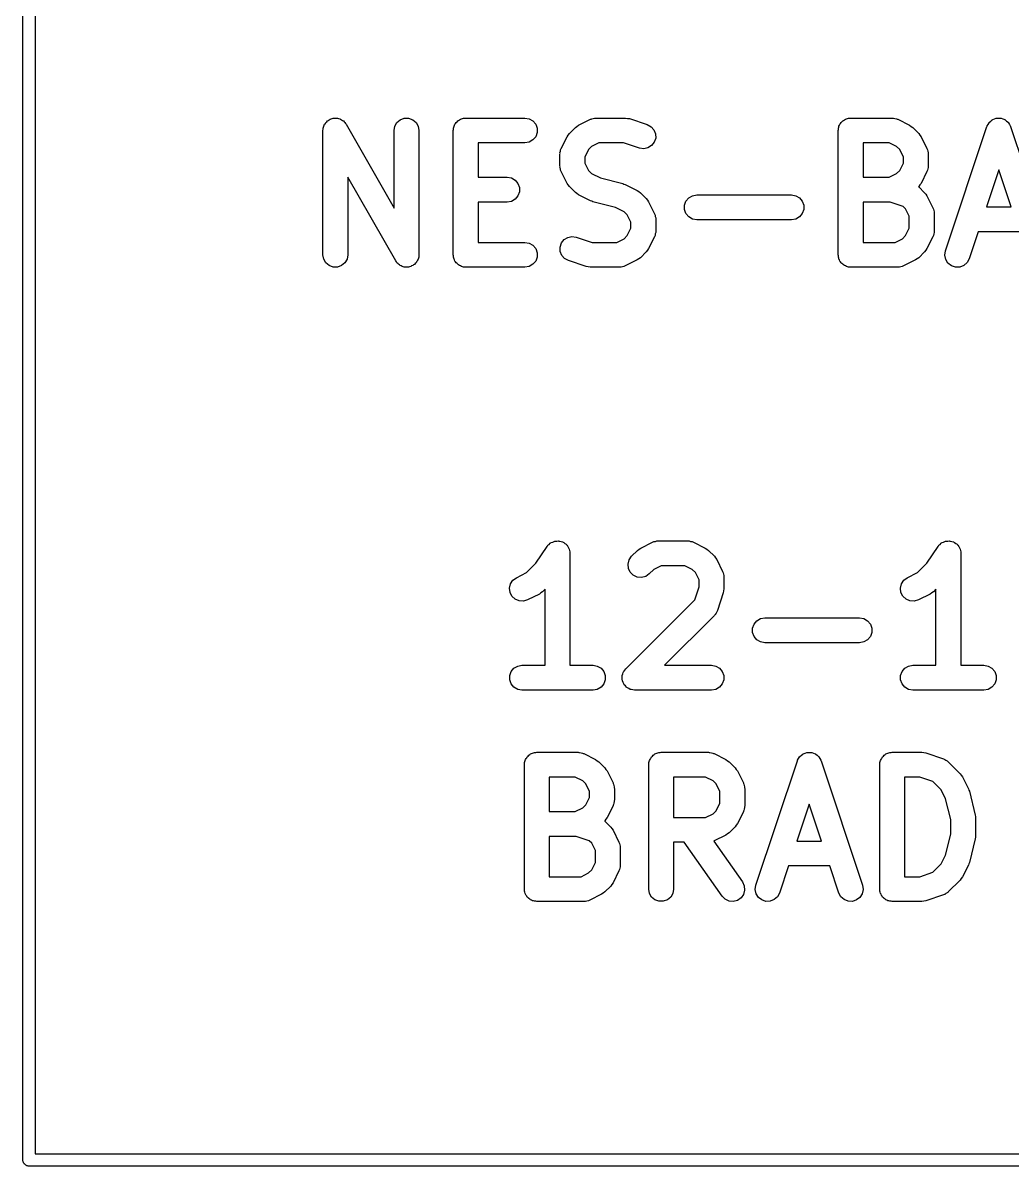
# Model space of a CAD drawing. Extents: x 70 to 225, y -126 to -70.
# Drawn here: x 70.12 to 82.06, y -126.47 to -112.69 of the extents above; entities that cross this region are included whole.
import ezdxf

# ---------------------------------------------------------------- set-up
doc = ezdxf.new("R2010")
doc.units = 0
doc.header["$MEASUREMENT"] = 0
doc.layers.add('BLACK', color=7, linetype='CONTINUOUS')

msp = doc.modelspace()

# ---------------------------------------------------------------- linework, layer by layer
at = {"layer": 'Black'}
for p, q in [((70.125, -126.4), (70.125, -69.8)), ((70.275, -69.875), (70.275, -126.325)), ((73.773, -113.898), (73.7794, -113.887)), ((73.7794, -113.887), (73.7897, -113.879)), ((73.7897, -113.879), (73.7984, -113.868)), ((73.7984, -113.868), (73.8095, -113.862)), ((73.8095, -113.862), (73.8193, -113.854)), ((73.8193, -113.854), (73.8319, -113.849)), ((73.8319, -113.849), (73.8436, -113.842)), ((73.8436, -113.842), (73.8562, -113.84)), ((73.8562, -113.84), (73.8682, -113.836)), ((73.8682, -113.836), (73.8817, -113.836)), ((73.8817, -113.836), (73.895, -113.834)), ((73.895, -113.834), (73.9075, -113.836)), ((73.9075, -113.836), (73.9203, -113.836)), ((73.9203, -113.836), (73.933, -113.84)), ((73.933, -113.84), (73.9462, -113.843)), ((73.9462, -113.843), (73.9573, -113.849)), ((73.9573, -113.849), (73.9693, -113.854)), ((73.9693, -113.854), (73.9796, -113.862)), ((73.9796, -113.862), (73.9912, -113.869)), ((73.9912, -113.869), (73.9994, -113.879)), ((73.9994, -113.879), (74.0092, -113.887)), ((74.0092, -113.887), (74.0159, -113.899)), ((74.6105, -113.932), (74.6365, -113.887)), ((74.6365, -113.887), (74.6764, -113.854)), ((74.6764, -113.854), (74.7254, -113.836)), ((74.7254, -113.836), (74.7775, -113.836)), ((74.7775, -113.836), (74.8264, -113.854)), ((74.8264, -113.854), (74.8663, -113.887)), ((74.8663, -113.887), (74.8924, -113.932)), ((75.3442, -113.899), (75.3508, -113.887)), ((75.3508, -113.887), (75.3609, -113.879)), ((75.3609, -113.879), (75.3693, -113.869)), ((75.3693, -113.869), (75.3807, -113.862)), ((75.3807, -113.862), (75.3907, -113.854)), ((75.3907, -113.854), (75.403, -113.849)), ((75.403, -113.849), (75.4144, -113.843)), ((75.4144, -113.843), (75.4273, -113.84)), ((75.4273, -113.84), (75.4397, -113.836)), ((75.4397, -113.836), (75.4528, -113.836)), ((75.4528, -113.836), (75.4657, -113.834)), ((75.4657, -113.834), (76.18, -113.834)), ((76.18, -113.834), (76.2313, -113.843)), ((76.2313, -113.843), (76.2764, -113.869)), ((76.2764, -113.869), (76.3099, -113.909)), ((76.8272, -113.921), (76.9701, -113.849)), ((76.9701, -113.849), (76.9783, -113.847)), ((76.9783, -113.847), (76.9858, -113.843)), ((76.9858, -113.843), (77.0032, -113.84)), ((77.0032, -113.84), (77.02, -113.835)), ((77.02, -113.835), (77.0286, -113.835)), ((77.0286, -113.835), (77.0371, -113.834)), ((77.0371, -113.834), (77.3943, -113.834)), ((77.3943, -113.834), (77.418, -113.838)), ((77.418, -113.838), (77.4417, -113.841)), ((77.4417, -113.841), (77.656, -113.913)), ((79.9871, -113.899), (79.9937, -113.887)), ((79.9937, -113.887), (80.0037, -113.879)), ((80.0037, -113.879), (80.0122, -113.869)), ((80.0122, -113.869), (80.0235, -113.862)), ((80.0235, -113.862), (80.0336, -113.854)), ((80.0336, -113.854), (80.0459, -113.849)), ((80.0459, -113.849), (80.0573, -113.843)), ((80.0573, -113.843), (80.0702, -113.84)), ((80.0702, -113.84), (80.0825, -113.836)), ((80.0825, -113.836), (80.0956, -113.836)), ((80.0956, -113.836), (80.1086, -113.834)), ((80.1086, -113.834), (80.6086, -113.834)), ((80.6086, -113.834), (80.6171, -113.835)), ((80.6171, -113.835), (80.6257, -113.835)), ((80.6257, -113.835), (80.6426, -113.84)), ((80.6426, -113.84), (80.6599, -113.843)), ((80.6599, -113.843), (80.6674, -113.847)), ((80.6674, -113.847), (80.6757, -113.849)), ((80.6757, -113.849), (80.8185, -113.921)), ((81.7663, -113.91), (81.7768, -113.89)), ((81.7768, -113.89), (81.7799, -113.888)), ((81.7799, -113.888), (81.7821, -113.884)), ((81.7821, -113.884), (81.7993, -113.87)), ((81.7993, -113.87), (81.8158, -113.856)), ((81.8158, -113.856), (81.8196, -113.854)), ((81.8196, -113.854), (81.8229, -113.852)), ((81.8229, -113.852), (81.8437, -113.845)), ((81.8437, -113.845), (81.8642, -113.837)), ((81.8642, -113.837), (81.8684, -113.837)), ((81.8684, -113.837), (81.8723, -113.835)), ((81.8723, -113.835), (81.8943, -113.836)), ((81.8943, -113.836), (81.9163, -113.835)), ((81.9163, -113.835), (81.9202, -113.837)), ((81.9202, -113.837), (81.9244, -113.837)), ((81.9244, -113.837), (81.9448, -113.845)), ((81.9448, -113.845), (81.9657, -113.852)), ((81.9657, -113.852), (81.969, -113.854)), ((81.969, -113.854), (81.9728, -113.856)), ((81.9728, -113.856), (81.9893, -113.87)), ((81.9893, -113.87), (82.0065, -113.884)), ((82.0065, -113.884), (82.0087, -113.888)), ((82.0087, -113.888), (82.0118, -113.89)), ((82.0118, -113.89), (82.0223, -113.91)), ((73.7443, -113.984), (73.7466, -113.97)), ((73.7443, -115.484), (73.7443, -113.984)), ((73.7466, -113.97), (73.7467, -113.957)), ((73.7467, -113.957), (73.7511, -113.945)), ((73.7511, -113.945), (73.7533, -113.932)), ((73.7533, -113.932), (73.7601, -113.921)), ((73.7601, -113.921), (73.7647, -113.908)), ((73.7647, -113.908), (73.773, -113.898)), ((74.0159, -113.899), (74.0245, -113.909)), ((74.0245, -113.909), (74.6014, -114.919)), ((74.6014, -113.984), (74.6105, -113.932)), ((74.6014, -114.919), (74.6014, -113.984)), ((74.8924, -113.932), (74.9014, -113.984)), ((74.9014, -113.984), (74.9014, -115.484)), ((75.3157, -113.984), (75.318, -113.971)), ((75.3157, -115.484), (75.3157, -113.984)), ((75.318, -113.958), (75.3225, -113.945)), ((75.318, -113.971), (75.318, -113.958)), ((75.3225, -113.945), (75.3248, -113.932)), ((75.3248, -113.932), (75.3313, -113.921)), ((75.3313, -113.921), (75.3358, -113.909)), ((75.3358, -113.909), (75.3442, -113.899)), ((76.3099, -113.909), (76.3277, -113.958)), ((76.3277, -114.01), (76.3099, -114.059)), ((76.3277, -113.958), (76.3277, -114.01)), ((76.703, -114.04), (76.7168, -114.02)), ((76.7168, -114.02), (76.7882, -113.949)), ((76.7882, -113.949), (76.8079, -113.935)), ((76.8079, -113.935), (76.8272, -113.921)), ((77.656, -113.913), (77.7018, -113.938)), ((77.7018, -113.938), (77.7364, -113.976)), ((77.7364, -113.976), (77.7555, -114.025)), ((77.7555, -114.025), (77.7569, -114.077)), ((79.9586, -113.984), (79.9609, -113.971)), ((79.9586, -115.484), (79.9586, -113.984)), ((79.9609, -113.958), (79.9653, -113.945)), ((79.9609, -113.971), (79.9609, -113.958)), ((79.9653, -113.945), (79.9676, -113.932)), ((79.9676, -113.932), (79.9742, -113.921)), ((79.9742, -113.921), (79.9787, -113.909)), ((79.9787, -113.909), (79.9871, -113.899)), ((80.8185, -113.921), (80.8378, -113.935)), ((80.8378, -113.935), (80.8575, -113.949)), ((80.8575, -113.949), (80.9289, -114.02)), ((80.9289, -114.02), (80.9427, -114.04)), ((81.252, -115.436), (81.752, -113.936)), ((81.752, -113.936), (81.754, -113.932)), ((81.754, -113.932), (81.7548, -113.928)), ((81.7548, -113.928), (81.7663, -113.91)), ((82.0223, -113.91), (82.0338, -113.928)), ((82.0338, -113.928), (82.0346, -113.932)), ((82.0346, -113.932), (82.0366, -113.936)), ((82.0366, -113.936), (82.5366, -115.436)), ((76.18, -114.134), (75.6157, -114.134)), ((75.6157, -114.134), (75.6157, -114.548)), ((76.2313, -114.125), (76.18, -114.134)), ((76.2764, -114.098), (76.2313, -114.125)), ((76.3099, -114.059), (76.2764, -114.098)), ((76.6173, -114.202), (76.6887, -114.059)), ((76.6887, -114.059), (76.703, -114.04)), ((77.0726, -114.134), (76.9831, -114.178)), ((77.3699, -114.134), (77.0726, -114.134)), ((77.5611, -114.197), (77.3699, -114.134)), ((77.7081, -114.167), (77.6637, -114.194)), ((77.7405, -114.126), (77.7081, -114.167)), ((77.7569, -114.077), (77.7405, -114.126)), ((80.2586, -114.134), (80.2586, -114.548)), ((80.5732, -114.134), (80.2586, -114.134)), ((80.6626, -114.178), (80.5732, -114.134)), ((80.9427, -114.04), (80.957, -114.059)), ((80.957, -114.059), (81.0284, -114.202)), ((76.6014, -114.269), (76.6029, -114.261)), ((76.6014, -114.412), (76.6014, -114.269)), ((76.6024, -114.252), (76.6074, -114.235)), ((76.6029, -114.261), (76.6024, -114.252)), ((76.6074, -114.235), (76.6105, -114.218)), ((76.6105, -114.218), (76.6148, -114.21)), ((76.6148, -114.21), (76.6173, -114.202)), ((76.9461, -114.215), (76.9014, -114.305)), ((76.9014, -114.305), (76.9014, -114.377)), ((76.9831, -114.178), (76.9461, -114.215)), ((77.6127, -114.205), (77.5611, -114.197)), ((77.6637, -114.194), (77.6127, -114.205)), ((80.6996, -114.215), (80.6626, -114.178)), ((80.7443, -114.305), (80.6996, -114.215)), ((80.7443, -114.377), (80.7443, -114.305)), ((81.0284, -114.202), (81.0309, -114.21)), ((81.0309, -114.21), (81.0352, -114.218)), ((81.0352, -114.218), (81.0383, -114.235)), ((81.0383, -114.235), (81.0433, -114.252)), ((81.0433, -114.252), (81.0428, -114.261)), ((81.0428, -114.261), (81.0443, -114.269)), ((81.0443, -114.269), (81.0443, -114.412)), ((76.6029, -114.421), (76.6014, -114.412)), ((76.6024, -114.429), (76.6029, -114.421)), ((76.6074, -114.446), (76.6024, -114.429)), ((76.6105, -114.463), (76.6074, -114.446)), ((76.9014, -114.377), (76.9461, -114.466)), ((80.6996, -114.466), (80.7443, -114.377)), ((81.0383, -114.446), (81.0352, -114.463)), ((81.0433, -114.429), (81.0383, -114.446)), ((81.0443, -114.412), (81.0428, -114.421)), ((81.0428, -114.421), (81.0433, -114.429)), ((74.6212, -115.558), (74.0443, -114.548)), ((74.0443, -114.548), (74.0443, -115.484)), ((75.6157, -114.548), (75.9657, -114.548)), ((75.9657, -114.548), (76.017, -114.557)), ((76.017, -114.557), (76.0621, -114.583)), ((76.0621, -114.583), (76.0956, -114.623)), ((76.6148, -114.471), (76.6105, -114.463)), ((76.6173, -114.479), (76.6148, -114.471)), ((76.6887, -114.622), (76.6173, -114.479)), ((76.9461, -114.466), (76.9831, -114.503)), ((76.9831, -114.503), (77.0895, -114.556)), ((77.0895, -114.556), (77.3592, -114.624)), ((80.2586, -114.548), (80.5732, -114.548)), ((80.5732, -114.548), (80.6626, -114.503)), ((80.6626, -114.503), (80.6996, -114.466)), ((81.0284, -114.479), (80.957, -114.622)), ((81.0309, -114.471), (81.0284, -114.479)), ((81.0352, -114.463), (81.0309, -114.471)), ((81.8943, -114.458), (81.7453, -114.905)), ((82.0433, -114.905), (81.8943, -114.458)), ((76.0956, -114.623), (76.1134, -114.672)), ((76.1134, -114.724), (76.0956, -114.773)), ((76.1134, -114.672), (76.1134, -114.724)), ((76.703, -114.641), (76.6887, -114.622)), ((76.7168, -114.661), (76.703, -114.641)), ((76.7882, -114.732), (76.7168, -114.661)), ((77.3592, -114.624), (77.3742, -114.63)), ((77.3742, -114.63), (77.3899, -114.635)), ((77.3899, -114.635), (77.5328, -114.707)), ((77.5328, -114.707), (77.5521, -114.721)), ((77.5521, -114.721), (77.5718, -114.735)), ((80.9289, -114.661), (80.9277, -114.662)), ((80.9277, -114.662), (80.9289, -114.663)), ((80.9427, -114.641), (80.9289, -114.661)), ((80.9289, -114.663), (81.0004, -114.735)), ((80.957, -114.622), (80.9427, -114.641)), ((75.9657, -114.848), (75.6157, -114.848)), ((75.6157, -114.848), (75.6157, -115.334)), ((76.017, -114.839), (75.9657, -114.848)), ((76.0621, -114.813), (76.017, -114.839)), ((76.0956, -114.773), (76.0621, -114.813)), ((76.8079, -114.746), (76.7882, -114.732)), ((76.8272, -114.761), (76.8079, -114.746)), ((76.9701, -114.832), (76.8272, -114.761)), ((76.9858, -114.837), (76.9701, -114.832)), ((77.0008, -114.843), (76.9858, -114.837)), ((77.2705, -114.911), (77.0008, -114.843)), ((77.5718, -114.735), (77.6432, -114.806)), ((77.6432, -114.806), (77.657, -114.826)), ((77.657, -114.826), (77.6713, -114.845)), ((77.6713, -114.845), (77.7427, -114.988)), ((78.1037, -114.886), (78.1215, -114.837)), ((78.1215, -114.837), (78.155, -114.797)), ((78.155, -114.797), (78.2001, -114.771)), ((78.2001, -114.771), (78.2514, -114.762)), ((78.2514, -114.762), (79.3943, -114.762)), ((79.3943, -114.762), (79.4456, -114.771)), ((79.4456, -114.771), (79.4907, -114.797)), ((79.4907, -114.797), (79.5242, -114.837)), ((79.5242, -114.837), (79.542, -114.886)), ((80.2586, -114.848), (80.2586, -115.334)), ((80.5842, -114.848), (80.2586, -114.848)), ((80.7418, -114.9), (80.5842, -114.848)), ((81.0004, -114.735), (81.0141, -114.754)), ((81.0141, -114.754), (81.0284, -114.774)), ((81.0284, -114.774), (81.0999, -114.916)), ((77.3769, -114.964), (77.2705, -114.911)), ((77.4139, -115.001), (77.3769, -114.964)), ((77.7427, -114.988), (77.7452, -114.996)), ((77.7452, -114.996), (77.7495, -115.004)), ((78.1037, -114.938), (78.1037, -114.886)), ((78.1215, -114.987), (78.1037, -114.938)), ((78.155, -115.027), (78.1215, -114.987)), ((79.5242, -114.987), (79.4907, -115.027)), ((79.542, -114.938), (79.5242, -114.987)), ((79.542, -114.886), (79.542, -114.938)), ((80.771, -114.93), (80.7418, -114.9)), ((80.8157, -115.019), (80.771, -114.93)), ((81.0999, -114.916), (81.1023, -114.925)), ((81.1023, -114.925), (81.1067, -114.932)), ((81.1067, -114.932), (81.1097, -114.95)), ((81.1097, -114.95), (81.1147, -114.966)), ((81.1147, -114.966), (81.1142, -114.975)), ((81.1142, -114.975), (81.1157, -114.984)), ((81.1157, -114.984), (81.1157, -115.198)), ((81.7453, -114.905), (82.0433, -114.905)), ((77.4586, -115.09), (77.4139, -115.001)), ((77.4586, -115.162), (77.4586, -115.09)), ((77.7495, -115.004), (77.7526, -115.021)), ((77.7526, -115.021), (77.7576, -115.038)), ((77.7576, -115.038), (77.7571, -115.046)), ((77.7571, -115.046), (77.7586, -115.055)), ((77.7586, -115.055), (77.7586, -115.198)), ((78.2001, -115.053), (78.155, -115.027)), ((78.2514, -115.062), (78.2001, -115.053)), ((79.3943, -115.062), (78.2514, -115.062)), ((79.4456, -115.053), (79.3943, -115.062)), ((79.4907, -115.027), (79.4456, -115.053)), ((80.8157, -115.162), (80.8157, -115.019)), ((76.6519, -115.3), (76.6963, -115.273)), ((76.6963, -115.273), (76.7473, -115.262)), ((76.7473, -115.262), (76.7989, -115.27)), ((76.7989, -115.27), (76.9901, -115.334)), ((77.3769, -115.289), (77.4139, -115.252)), ((77.4139, -115.252), (77.4586, -115.162)), ((77.7427, -115.265), (77.6713, -115.408)), ((77.7452, -115.257), (77.7427, -115.265)), ((77.7495, -115.249), (77.7452, -115.257)), ((77.7526, -115.232), (77.7495, -115.249)), ((77.7576, -115.215), (77.7526, -115.232)), ((77.7586, -115.198), (77.7571, -115.206)), ((77.7571, -115.206), (77.7576, -115.215)), ((80.734, -115.289), (80.771, -115.252)), ((80.771, -115.252), (80.8157, -115.162)), ((81.0999, -115.265), (81.0284, -115.408)), ((81.1023, -115.257), (81.0999, -115.265)), ((81.1067, -115.249), (81.1023, -115.257)), ((81.1097, -115.232), (81.1067, -115.249)), ((81.1147, -115.215), (81.1097, -115.232)), ((81.1157, -115.198), (81.1142, -115.206)), ((81.1142, -115.206), (81.1147, -115.215)), ((81.6453, -115.205), (81.5366, -115.531)), ((82.1433, -115.205), (81.6453, -115.205)), ((75.6157, -115.334), (76.18, -115.334)), ((76.18, -115.334), (76.2313, -115.343)), ((76.2313, -115.343), (76.2764, -115.369)), ((76.2764, -115.369), (76.3099, -115.409)), ((76.3099, -115.409), (76.3277, -115.458)), ((76.6031, -115.39), (76.6195, -115.341)), ((76.6045, -115.442), (76.6031, -115.39)), ((76.6195, -115.341), (76.6519, -115.3)), ((76.9901, -115.334), (77.2874, -115.334)), ((77.2874, -115.334), (77.3769, -115.289)), ((77.6713, -115.408), (77.657, -115.427)), ((80.2586, -115.334), (80.6446, -115.334)), ((80.6446, -115.334), (80.734, -115.289)), ((81.0284, -115.408), (81.0141, -115.427)), ((73.7533, -115.535), (73.7443, -115.484)), ((73.7794, -115.58), (73.7533, -115.535)), ((74.0352, -115.535), (74.0092, -115.58)), ((74.0443, -115.484), (74.0352, -115.535)), ((74.8857, -115.547), (74.881, -115.559)), ((74.8924, -115.535), (74.8857, -115.547)), ((74.8946, -115.522), (74.8924, -115.535)), ((74.899, -115.51), (74.8946, -115.522)), ((74.8991, -115.497), (74.899, -115.51)), ((74.9014, -115.484), (74.8991, -115.497)), ((75.318, -115.496), (75.3157, -115.484)), ((75.318, -115.51), (75.318, -115.496)), ((75.3225, -115.522), (75.318, -115.51)), ((75.3248, -115.535), (75.3225, -115.522)), ((75.3313, -115.546), (75.3248, -115.535)), ((75.3358, -115.559), (75.3313, -115.546)), ((76.3277, -115.51), (76.3099, -115.559)), ((76.3277, -115.458), (76.3277, -115.51)), ((76.6236, -115.491), (76.6045, -115.442)), ((76.6582, -115.53), (76.6236, -115.491)), ((76.704, -115.554), (76.6582, -115.53)), ((77.5328, -115.546), (77.3899, -115.618)), ((77.5521, -115.532), (77.5328, -115.546)), ((77.5718, -115.518), (77.5521, -115.532)), ((77.6432, -115.447), (77.5718, -115.518)), ((77.657, -115.427), (77.6432, -115.447)), ((79.9609, -115.496), (79.9586, -115.484)), ((79.9609, -115.51), (79.9609, -115.496)), ((79.9653, -115.522), (79.9609, -115.51)), ((79.9676, -115.535), (79.9653, -115.522)), ((79.9742, -115.546), (79.9676, -115.535)), ((79.9787, -115.559), (79.9742, -115.546)), ((80.8899, -115.546), (80.7471, -115.618)), ((80.9092, -115.532), (80.8899, -115.546)), ((80.9289, -115.518), (80.9092, -115.532)), ((81.0004, -115.447), (80.9289, -115.518)), ((81.0141, -115.427), (81.0004, -115.447)), ((81.2443, -115.488), (81.252, -115.436)), ((81.2548, -115.539), (81.2443, -115.488)), ((81.2821, -115.583), (81.2548, -115.539)), ((81.5366, -115.531), (81.5118, -115.577)), ((73.8193, -115.613), (73.7794, -115.58)), ((73.8682, -115.631), (73.8193, -115.613)), ((73.9203, -115.631), (73.8682, -115.631)), ((73.9693, -115.613), (73.9203, -115.631)), ((74.0092, -115.58), (73.9693, -115.613)), ((74.6298, -115.568), (74.6212, -115.558)), ((74.6365, -115.58), (74.6298, -115.568)), ((74.6463, -115.588), (74.6365, -115.58)), ((74.6545, -115.598), (74.6463, -115.588)), ((74.6661, -115.605), (74.6545, -115.598)), ((74.6764, -115.613), (74.6661, -115.605)), ((74.6885, -115.618), (74.6764, -115.613)), ((74.6995, -115.624), (74.6885, -115.618)), ((74.7127, -115.627), (74.6995, -115.624)), ((74.7254, -115.631), (74.7127, -115.627)), ((74.7382, -115.631), (74.7254, -115.631)), ((74.7508, -115.634), (74.7382, -115.631)), ((74.764, -115.631), (74.7508, -115.634)), ((74.7775, -115.631), (74.764, -115.631)), ((74.7895, -115.627), (74.7775, -115.631)), ((74.8021, -115.625), (74.7895, -115.627)), ((74.8138, -115.618), (74.8021, -115.625)), ((74.8264, -115.613), (74.8138, -115.618)), ((74.8362, -115.605), (74.8264, -115.613)), ((74.8473, -115.599), (74.8362, -115.605)), ((74.856, -115.589), (74.8473, -115.599)), ((74.8663, -115.58), (74.856, -115.589)), ((74.8727, -115.569), (74.8663, -115.58)), ((74.881, -115.559), (74.8727, -115.569)), ((75.3442, -115.569), (75.3358, -115.559)), ((75.3508, -115.58), (75.3442, -115.569)), ((75.3609, -115.588), (75.3508, -115.58)), ((75.3693, -115.598), (75.3609, -115.588)), ((75.3807, -115.605), (75.3693, -115.598)), ((75.3907, -115.613), (75.3807, -115.605)), ((75.403, -115.618), (75.3907, -115.613)), ((75.4144, -115.625), (75.403, -115.618)), ((75.4273, -115.627), (75.4144, -115.625)), ((75.4397, -115.631), (75.4273, -115.627)), ((75.4528, -115.631), (75.4397, -115.631)), ((75.4657, -115.634), (75.4528, -115.631)), ((76.18, -115.634), (75.4657, -115.634)), ((76.2313, -115.625), (76.18, -115.634)), ((76.2764, -115.598), (76.2313, -115.625)), ((76.3099, -115.559), (76.2764, -115.598)), ((76.9183, -115.626), (76.704, -115.554)), ((76.9421, -115.629), (76.9183, -115.626)), ((76.9657, -115.634), (76.9421, -115.629)), ((77.3229, -115.634), (76.9657, -115.634)), ((77.3314, -115.632), (77.3229, -115.634)), ((77.34, -115.633), (77.3314, -115.632)), ((77.3569, -115.628), (77.34, -115.633)), ((77.3742, -115.625), (77.3569, -115.628)), ((77.3817, -115.62), (77.3742, -115.625)), ((77.3899, -115.618), (77.3817, -115.62)), ((79.9871, -115.569), (79.9787, -115.559)), ((79.9937, -115.58), (79.9871, -115.569)), ((80.0037, -115.588), (79.9937, -115.58)), ((80.0122, -115.598), (80.0037, -115.588)), ((80.0235, -115.605), (80.0122, -115.598)), ((80.0336, -115.613), (80.0235, -115.605)), ((80.0459, -115.618), (80.0336, -115.613)), ((80.0573, -115.625), (80.0459, -115.618)), ((80.0702, -115.627), (80.0573, -115.625)), ((80.0825, -115.631), (80.0702, -115.627)), ((80.0956, -115.631), (80.0825, -115.631)), ((80.1086, -115.634), (80.0956, -115.631)), ((80.68, -115.634), (80.1086, -115.634)), ((80.6885, -115.632), (80.68, -115.634)), ((80.6971, -115.633), (80.6885, -115.632)), ((80.714, -115.628), (80.6971, -115.633)), ((80.7313, -115.625), (80.714, -115.628)), ((80.7388, -115.62), (80.7313, -115.625)), ((80.7471, -115.618), (80.7388, -115.62)), ((81.3229, -115.615), (81.2821, -115.583)), ((81.3723, -115.632), (81.3229, -115.615)), ((81.4244, -115.631), (81.3723, -115.632)), ((81.4728, -115.611), (81.4244, -115.631)), ((81.5118, -115.577), (81.4728, -115.611)), ((76.4481, -119), (76.4538, -118.994)), ((76.4538, -118.994), (76.458, -118.987)), ((76.458, -118.987), (76.4717, -118.976)), ((76.4717, -118.976), (76.484, -118.963)), ((76.484, -118.963), (76.4915, -118.959)), ((76.4915, -118.959), (76.4979, -118.954)), ((76.4979, -118.954), (76.5147, -118.948)), ((76.5147, -118.948), (76.5307, -118.94)), ((76.5307, -118.94), (76.539, -118.939)), ((76.539, -118.939), (76.5468, -118.936)), ((76.5468, -118.936), (76.5647, -118.936)), ((76.5647, -118.936), (76.5825, -118.934)), ((76.5825, -118.934), (76.5906, -118.936)), ((76.5906, -118.936), (76.5989, -118.936)), ((76.5989, -118.936), (76.6157, -118.942)), ((76.6157, -118.942), (76.6331, -118.946)), ((76.6331, -118.946), (76.64, -118.951)), ((76.64, -118.951), (76.6479, -118.954)), ((76.6479, -118.954), (76.6616, -118.965)), ((76.6616, -118.965), (76.6765, -118.975)), ((76.6765, -118.975), (76.6814, -118.982)), ((76.6814, -118.982), (76.6878, -118.987)), ((76.6878, -118.987), (76.6967, -119.003)), ((77.5772, -119.021), (77.7201, -118.949)), ((77.7201, -118.949), (77.7284, -118.947)), ((77.7284, -118.947), (77.7358, -118.943)), ((77.7358, -118.943), (77.7532, -118.94)), ((77.7532, -118.94), (77.77, -118.935)), ((77.77, -118.935), (77.7786, -118.935)), ((77.7786, -118.935), (77.7871, -118.934)), ((77.7871, -118.934), (78.1443, -118.934)), ((78.1443, -118.934), (78.1528, -118.935)), ((78.1528, -118.935), (78.1614, -118.935)), ((78.1614, -118.935), (78.1783, -118.94)), ((78.1783, -118.94), (78.1956, -118.943)), ((78.1956, -118.943), (78.2031, -118.947)), ((78.2031, -118.947), (78.2114, -118.949)), ((78.2114, -118.949), (78.3542, -119.021)), ((81.1623, -119), (81.1681, -118.994)), ((81.1681, -118.994), (81.1722, -118.987)), ((81.1722, -118.987), (81.186, -118.976)), ((81.186, -118.976), (81.1983, -118.963)), ((81.1983, -118.963), (81.2058, -118.959)), ((81.2058, -118.959), (81.2121, -118.954)), ((81.2121, -118.954), (81.229, -118.948)), ((81.229, -118.948), (81.245, -118.94)), ((81.245, -118.94), (81.2533, -118.939)), ((81.2533, -118.939), (81.2611, -118.936)), ((81.2611, -118.936), (81.279, -118.936)), ((81.279, -118.936), (81.2968, -118.934)), ((81.2968, -118.934), (81.3049, -118.936)), ((81.3049, -118.936), (81.3132, -118.936)), ((81.3132, -118.936), (81.33, -118.942)), ((81.33, -118.942), (81.3474, -118.946)), ((81.3474, -118.946), (81.3543, -118.951)), ((81.3543, -118.951), (81.3621, -118.954)), ((81.3621, -118.954), (81.3759, -118.965)), ((81.3759, -118.965), (81.3908, -118.975)), ((81.3908, -118.975), (81.3957, -118.982)), ((81.3957, -118.982), (81.4021, -118.987)), ((81.4021, -118.987), (81.411, -119.003)), ((76.3134, -119.202), (76.4481, -119)), ((76.6967, -119.003), (76.7073, -119.017)), ((76.7073, -119.017), (76.7097, -119.025)), ((76.7097, -119.025), (76.7138, -119.032)), ((76.7138, -119.032), (76.7169, -119.05)), ((76.7169, -119.05), (76.722, -119.067)), ((76.722, -119.067), (76.7214, -119.075)), ((76.7214, -119.075), (76.7229, -119.084)), ((76.7229, -119.084), (76.7229, -120.434)), ((77.4369, -119.163), (77.4668, -119.12)), ((77.4668, -119.12), (77.5382, -119.049)), ((77.5382, -119.049), (77.5579, -119.035)), ((77.5579, -119.035), (77.5772, -119.021)), ((78.3542, -119.021), (78.3735, -119.035)), ((78.3735, -119.035), (78.3932, -119.049)), ((78.3932, -119.049), (78.4646, -119.12)), ((78.4646, -119.12), (78.4784, -119.14)), ((81.0277, -119.202), (81.1623, -119)), ((81.411, -119.003), (81.4216, -119.017)), ((81.4216, -119.017), (81.4239, -119.025)), ((81.4239, -119.025), (81.4281, -119.032)), ((81.4281, -119.032), (81.4312, -119.05)), ((81.4312, -119.05), (81.4362, -119.067)), ((81.4362, -119.067), (81.4357, -119.075)), ((81.4357, -119.075), (81.4371, -119.084)), ((81.4371, -119.084), (81.4371, -120.434)), ((76.1983, -119.317), (76.3134, -119.202)), ((77.4234, -119.213), (77.4369, -119.163)), ((77.428, -119.265), (77.4234, -119.213)), ((77.45, -119.312), (77.428, -119.265)), ((77.8226, -119.234), (77.7331, -119.278)), ((78.1089, -119.234), (77.8226, -119.234)), ((78.1983, -119.278), (78.1089, -119.234)), ((78.4784, -119.14), (78.4927, -119.159)), ((78.4927, -119.159), (78.5642, -119.302)), ((80.9126, -119.317), (81.0277, -119.202)), ((76.0067, -119.452), (76.0354, -119.409)), ((76.0354, -119.409), (76.0772, -119.378)), ((76.0772, -119.378), (76.1983, -119.317)), ((77.4868, -119.349), (77.45, -119.312)), ((77.534, -119.371), (77.4868, -119.349)), ((77.5859, -119.376), (77.534, -119.371)), ((77.6363, -119.362), (77.5859, -119.376)), ((77.6789, -119.332), (77.6363, -119.362)), ((77.7331, -119.278), (77.6789, -119.332)), ((78.2353, -119.315), (78.1983, -119.278)), ((78.28, -119.405), (78.2353, -119.315)), ((78.28, -119.488), (78.28, -119.405)), ((78.5642, -119.302), (78.5666, -119.31)), ((78.5666, -119.31), (78.571, -119.318)), ((78.571, -119.318), (78.574, -119.335)), ((78.574, -119.335), (78.579, -119.352)), ((78.579, -119.352), (78.5785, -119.361)), ((78.5785, -119.361), (78.58, -119.369)), ((78.58, -119.369), (78.58, -119.512)), ((80.7209, -119.452), (80.7496, -119.409)), ((80.7496, -119.409), (80.7915, -119.378)), ((80.7915, -119.378), (80.9126, -119.317)), ((75.9946, -119.503), (76.0067, -119.452)), ((76.0005, -119.555), (75.9946, -119.503)), ((76.3932, -119.547), (76.3735, -119.561)), ((76.4229, -119.517), (76.3932, -119.547)), ((76.4229, -120.434), (76.4229, -119.517)), ((78.2275, -119.645), (78.28, -119.488)), ((78.5758, -119.536), (78.5723, -119.56)), ((78.58, -119.512), (78.5758, -119.536)), ((80.7088, -119.503), (80.7209, -119.452)), ((80.7148, -119.555), (80.7088, -119.503)), ((81.1075, -119.547), (81.0878, -119.561)), ((81.1371, -119.517), (81.1075, -119.547)), ((81.1371, -120.434), (81.1371, -119.517)), ((76.0238, -119.602), (76.0005, -119.555)), ((76.0616, -119.637), (76.0238, -119.602)), ((76.1094, -119.658), (76.0616, -119.637)), ((76.1614, -119.661), (76.1094, -119.658)), ((76.2114, -119.646), (76.1614, -119.661)), ((76.3542, -119.575), (76.2114, -119.646)), ((76.3735, -119.561), (76.3542, -119.575)), ((77.3954, -120.478), (78.2275, -119.645)), ((78.5723, -119.56), (78.5009, -119.774)), ((80.7381, -119.602), (80.7148, -119.555)), ((80.7759, -119.637), (80.7381, -119.602)), ((80.8237, -119.658), (80.7759, -119.637)), ((80.8757, -119.661), (80.8237, -119.658)), ((80.9257, -119.646), (80.8757, -119.661)), ((81.0685, -119.575), (80.9257, -119.646)), ((81.0878, -119.561), (81.0685, -119.575)), ((78.4696, -119.825), (78.4646, -119.832)), ((78.4761, -119.82), (78.4696, -119.825)), ((78.4844, -119.804), (78.4761, -119.82)), ((78.4945, -119.79), (78.4844, -119.804)), ((78.4968, -119.781), (78.4945, -119.79)), ((78.5009, -119.774), (78.4968, -119.781)), ((78.4646, -119.832), (77.8636, -120.434)), ((78.9251, -119.986), (78.943, -119.937)), ((78.943, -119.937), (78.9764, -119.897)), ((78.9764, -119.897), (79.0216, -119.871)), ((79.0216, -119.871), (79.0729, -119.862)), ((79.0729, -119.862), (80.2157, -119.862)), ((80.2157, -119.862), (80.267, -119.871)), ((80.267, -119.871), (80.3121, -119.897)), ((80.3121, -119.897), (80.3456, -119.937)), ((80.3456, -119.937), (80.3634, -119.986)), ((78.9251, -120.038), (78.9251, -119.986)), ((78.943, -120.087), (78.9251, -120.038)), ((78.9764, -120.127), (78.943, -120.087)), ((80.3456, -120.087), (80.3121, -120.127)), ((80.3634, -120.038), (80.3456, -120.087)), ((80.3634, -119.986), (80.3634, -120.038)), ((79.0216, -120.153), (78.9764, -120.127)), ((79.0729, -120.162), (79.0216, -120.153)), ((80.2157, -120.162), (79.0729, -120.162)), ((80.267, -120.153), (80.2157, -120.162)), ((80.3121, -120.127), (80.267, -120.153)), ((75.9966, -120.558), (76.0144, -120.509)), ((76.0144, -120.509), (76.0479, -120.469)), ((76.0479, -120.469), (76.093, -120.443)), ((76.093, -120.443), (76.1443, -120.434)), ((76.1443, -120.434), (76.4229, -120.434)), ((76.7229, -120.434), (77.0014, -120.434)), ((77.0014, -120.434), (77.0527, -120.443)), ((77.0527, -120.443), (77.0978, -120.469)), ((77.0978, -120.469), (77.1313, -120.509)), ((77.1313, -120.509), (77.1492, -120.558)), ((77.3655, -120.52), (77.3693, -120.515)), ((77.3693, -120.515), (77.3715, -120.509)), ((77.3715, -120.509), (77.3841, -120.494)), ((77.3841, -120.494), (77.3954, -120.478)), ((77.8636, -120.434), (78.43, -120.434)), ((78.43, -120.434), (78.4813, -120.443)), ((78.4813, -120.443), (78.5264, -120.469)), ((78.5264, -120.469), (78.5599, -120.509)), ((78.5599, -120.509), (78.5777, -120.558)), ((80.7109, -120.558), (80.7287, -120.509)), ((80.7287, -120.509), (80.7622, -120.469)), ((80.7622, -120.469), (80.8073, -120.443)), ((80.8073, -120.443), (80.8586, -120.434)), ((80.8586, -120.434), (81.1371, -120.434)), ((81.4371, -120.434), (81.7157, -120.434)), ((81.7157, -120.434), (81.767, -120.443)), ((81.767, -120.443), (81.8121, -120.469)), ((81.8121, -120.469), (81.8456, -120.509)), ((81.8456, -120.509), (81.8634, -120.558)), ((75.9966, -120.61), (75.9966, -120.558)), ((76.0144, -120.659), (75.9966, -120.61)), ((77.1492, -120.61), (77.1313, -120.659)), ((77.1492, -120.558), (77.1492, -120.61)), ((77.352, -120.57), (77.3537, -120.564)), ((77.3537, -120.59), (77.352, -120.57)), ((77.3537, -120.558), (77.3604, -120.539)), ((77.3537, -120.564), (77.3537, -120.558)), ((77.3537, -120.61), (77.3537, -120.59)), ((77.356, -120.616), (77.3537, -120.61)), ((77.3565, -120.622), (77.356, -120.616)), ((77.3648, -120.64), (77.3565, -120.622)), ((77.3604, -120.539), (77.3655, -120.52)), ((77.3715, -120.659), (77.3648, -120.64)), ((78.5777, -120.61), (78.5599, -120.659)), ((78.5777, -120.558), (78.5777, -120.61)), ((80.7109, -120.61), (80.7109, -120.558)), ((80.7287, -120.659), (80.7109, -120.61)), ((81.8634, -120.61), (81.8456, -120.659)), ((81.8634, -120.558), (81.8634, -120.61)), ((76.0479, -120.698), (76.0144, -120.659)), ((76.093, -120.725), (76.0479, -120.698)), ((76.1443, -120.734), (76.093, -120.725)), ((77.0014, -120.734), (76.1443, -120.734)), ((77.0527, -120.725), (77.0014, -120.734)), ((77.0978, -120.698), (77.0527, -120.725)), ((77.1313, -120.659), (77.0978, -120.698)), ((77.3758, -120.664), (77.3715, -120.659)), ((77.3786, -120.67), (77.3758, -120.664)), ((77.3924, -120.683), (77.3786, -120.67)), ((77.405, -120.698), (77.3924, -120.683)), ((77.4107, -120.702), (77.405, -120.698)), ((77.4154, -120.706), (77.4107, -120.702)), ((77.4332, -120.715), (77.4154, -120.706)), ((77.4501, -120.725), (77.4332, -120.715)), ((77.4566, -120.726), (77.4501, -120.725)), ((77.4626, -120.728), (77.4566, -120.726)), ((77.4821, -120.73), (77.4626, -120.728)), ((77.5014, -120.734), (77.4821, -120.73)), ((78.43, -120.734), (77.5014, -120.734)), ((78.4813, -120.725), (78.43, -120.734)), ((78.5264, -120.698), (78.4813, -120.725)), ((78.5599, -120.659), (78.5264, -120.698)), ((80.7622, -120.698), (80.7287, -120.659)), ((80.8073, -120.725), (80.7622, -120.698)), ((80.8586, -120.734), (80.8073, -120.725)), ((81.7157, -120.734), (80.8586, -120.734)), ((81.767, -120.725), (81.7157, -120.734)), ((81.8121, -120.698), (81.767, -120.725)), ((81.8456, -120.659), (81.8121, -120.698)), ((76.1751, -121.608), (76.1796, -121.595)), ((76.1751, -121.621), (76.1751, -121.608)), ((76.1796, -121.595), (76.1819, -121.582)), ((76.1819, -121.582), (76.1885, -121.571)), ((76.1885, -121.571), (76.193, -121.559)), ((76.193, -121.559), (76.2014, -121.549)), ((76.2014, -121.549), (76.208, -121.537)), ((76.208, -121.537), (76.218, -121.529)), ((76.218, -121.529), (76.2264, -121.519)), ((76.2264, -121.519), (76.2378, -121.512)), ((76.2378, -121.512), (76.2479, -121.504)), ((76.2479, -121.504), (76.2602, -121.499)), ((76.2602, -121.499), (76.2716, -121.493)), ((76.2716, -121.493), (76.2845, -121.49)), ((76.2845, -121.49), (76.2968, -121.486)), ((76.2968, -121.486), (76.3099, -121.486)), ((76.3099, -121.486), (76.3229, -121.484)), ((76.3229, -121.484), (76.8229, -121.484)), ((76.8229, -121.484), (76.8314, -121.485)), ((76.8314, -121.485), (76.84, -121.485)), ((76.84, -121.485), (76.8569, -121.49)), ((76.8569, -121.49), (76.8742, -121.493)), ((76.8742, -121.493), (76.8817, -121.497)), ((76.8817, -121.497), (76.8899, -121.499)), ((76.8899, -121.499), (77.0328, -121.571)), ((77.0328, -121.571), (77.0521, -121.585)), ((77.0521, -121.585), (77.0718, -121.599)), ((77.0718, -121.599), (77.1432, -121.67)), ((77.6751, -121.608), (77.6796, -121.595)), ((77.6751, -121.621), (77.6751, -121.608)), ((77.6796, -121.595), (77.6819, -121.582)), ((77.6819, -121.582), (77.6885, -121.571)), ((77.6885, -121.571), (77.693, -121.559)), ((77.693, -121.559), (77.7014, -121.549)), ((77.7014, -121.549), (77.708, -121.537)), ((77.708, -121.537), (77.718, -121.529)), ((77.718, -121.529), (77.7264, -121.519)), ((77.7264, -121.519), (77.7378, -121.512)), ((77.7378, -121.512), (77.7479, -121.504)), ((77.7479, -121.504), (77.7602, -121.499)), ((77.7602, -121.499), (77.7716, -121.493)), ((77.7716, -121.493), (77.7845, -121.49)), ((77.7845, -121.49), (77.7968, -121.486)), ((77.7968, -121.486), (77.8099, -121.486)), ((77.8099, -121.486), (77.8229, -121.484)), ((77.8229, -121.484), (78.3943, -121.484)), ((78.3943, -121.484), (78.4028, -121.485)), ((78.4028, -121.485), (78.4114, -121.485)), ((78.4114, -121.485), (78.4283, -121.49)), ((78.4283, -121.49), (78.4456, -121.493)), ((78.4456, -121.493), (78.4531, -121.497)), ((78.4531, -121.497), (78.4614, -121.499)), ((78.4614, -121.499), (78.6042, -121.571)), ((78.6042, -121.571), (78.6235, -121.585)), ((78.6235, -121.585), (78.6432, -121.599)), ((78.6432, -121.599), (78.7146, -121.67)), ((78.9663, -123.086), (79.4663, -121.586)), ((79.4663, -121.586), (79.4682, -121.582)), ((79.4682, -121.582), (79.4691, -121.578)), ((79.4691, -121.578), (79.4806, -121.56)), ((79.4806, -121.56), (79.4911, -121.54)), ((79.4911, -121.54), (79.4942, -121.538)), ((79.4942, -121.538), (79.4963, -121.534)), ((79.4963, -121.534), (79.5136, -121.52)), ((79.5136, -121.52), (79.5301, -121.506)), ((79.5301, -121.506), (79.5339, -121.504)), ((79.5339, -121.504), (79.5371, -121.502)), ((79.5371, -121.502), (79.558, -121.495)), ((79.558, -121.495), (79.5785, -121.487)), ((79.5785, -121.487), (79.5826, -121.487)), ((79.5826, -121.487), (79.5866, -121.485)), ((79.5866, -121.485), (79.6086, -121.486)), ((79.6086, -121.486), (79.6306, -121.485)), ((79.6306, -121.485), (79.6345, -121.487)), ((79.6345, -121.487), (79.6386, -121.487)), ((79.6386, -121.487), (79.6591, -121.495)), ((79.6591, -121.495), (79.68, -121.502)), ((79.68, -121.502), (79.6832, -121.504)), ((79.6832, -121.504), (79.6871, -121.506)), ((79.6871, -121.506), (79.7036, -121.52)), ((79.7036, -121.52), (79.7208, -121.534)), ((79.7208, -121.534), (79.723, -121.538)), ((79.723, -121.538), (79.7261, -121.54)), ((79.7261, -121.54), (79.7365, -121.56)), ((79.7365, -121.56), (79.7481, -121.578)), ((79.7481, -121.578), (79.7489, -121.582)), ((79.7489, -121.582), (79.7509, -121.586)), ((79.7509, -121.586), (80.2509, -123.086)), ((80.4609, -121.608), (80.4653, -121.595)), ((80.4609, -121.621), (80.4609, -121.608)), ((80.4653, -121.595), (80.4676, -121.582)), ((80.4676, -121.582), (80.4742, -121.571)), ((80.4742, -121.571), (80.4787, -121.559)), ((80.4787, -121.559), (80.4871, -121.549)), ((80.4871, -121.549), (80.4937, -121.537)), ((80.4937, -121.537), (80.5037, -121.529)), ((80.5037, -121.529), (80.5122, -121.519)), ((80.5122, -121.519), (80.5235, -121.512)), ((80.5235, -121.512), (80.5336, -121.504)), ((80.5336, -121.504), (80.5459, -121.499)), ((80.5459, -121.499), (80.5573, -121.493)), ((80.5573, -121.493), (80.5702, -121.49)), ((80.5702, -121.49), (80.5825, -121.486)), ((80.5825, -121.486), (80.5956, -121.486)), ((80.5956, -121.486), (80.6086, -121.484)), ((80.6086, -121.484), (80.9657, -121.484)), ((80.9657, -121.484), (80.9894, -121.488)), ((80.9894, -121.488), (81.0131, -121.491)), ((81.0131, -121.491), (81.2274, -121.563)), ((81.2274, -121.563), (81.235, -121.567)), ((81.235, -121.567), (81.2434, -121.569)), ((81.2434, -121.569), (81.2578, -121.579)), ((81.2578, -121.579), (81.2732, -121.588)), ((81.2732, -121.588), (81.279, -121.594)), ((81.279, -121.594), (81.2861, -121.599)), ((81.2861, -121.599), (81.4289, -121.742)), ((76.1729, -121.634), (76.1751, -121.621)), ((76.1729, -123.134), (76.1729, -121.634)), ((77.1432, -121.67), (77.157, -121.69)), ((77.157, -121.69), (77.1713, -121.709)), ((77.1713, -121.709), (77.2427, -121.852)), ((77.6729, -121.634), (77.6751, -121.621)), ((77.6729, -123.134), (77.6729, -121.634)), ((78.7146, -121.67), (78.7284, -121.69)), ((78.7284, -121.69), (78.7427, -121.709)), ((78.7427, -121.709), (78.8142, -121.852)), ((80.4586, -121.634), (80.4609, -121.621)), ((80.4586, -123.134), (80.4586, -121.634)), ((81.4289, -121.742), (81.4427, -121.761)), ((76.4729, -121.784), (76.4729, -122.198)), ((76.7874, -121.784), (76.4729, -121.784)), ((76.8769, -121.828), (76.7874, -121.784)), ((76.9139, -121.865), (76.8769, -121.828)), ((76.9586, -121.955), (76.9139, -121.865)), ((77.2427, -121.852), (77.2452, -121.86)), ((77.2452, -121.86), (77.2495, -121.868)), ((77.2495, -121.868), (77.2526, -121.885)), ((77.2526, -121.885), (77.2576, -121.902)), ((77.9729, -121.784), (77.9729, -122.269)), ((78.3589, -121.784), (77.9729, -121.784)), ((78.4483, -121.828), (78.3589, -121.784)), ((78.4853, -121.865), (78.4483, -121.828)), ((78.53, -121.955), (78.4853, -121.865)), ((78.8142, -121.852), (78.8166, -121.86)), ((78.8166, -121.86), (78.821, -121.868)), ((78.821, -121.868), (78.824, -121.885)), ((78.824, -121.885), (78.829, -121.902)), ((80.7586, -121.784), (80.7586, -122.984)), ((80.9414, -121.784), (80.7586, -121.784)), ((81.099, -121.836), (80.9414, -121.784)), ((81.1996, -121.937), (81.099, -121.836)), ((81.4427, -121.761), (81.457, -121.781)), ((81.457, -121.781), (81.5284, -121.924)), ((76.9139, -122.116), (76.9586, -122.027)), ((76.9586, -122.027), (76.9586, -121.955)), ((77.2576, -121.902), (77.2571, -121.911)), ((77.2571, -121.911), (77.2586, -121.919)), ((77.2586, -121.919), (77.2586, -122.062)), ((78.53, -122.098), (78.53, -121.955)), ((78.829, -121.902), (78.8285, -121.911)), ((78.8285, -121.911), (78.83, -121.919)), ((78.83, -121.919), (78.83, -122.134)), ((81.2528, -122.043), (81.1996, -121.937)), ((81.5284, -121.924), (81.5331, -121.939)), ((81.5331, -121.939), (81.5398, -121.954)), ((81.5398, -121.954), (81.6112, -122.24)), ((76.7874, -122.198), (76.8769, -122.153)), ((76.8769, -122.153), (76.9139, -122.116)), ((77.2427, -122.129), (77.1713, -122.272)), ((77.2452, -122.121), (77.2427, -122.129)), ((77.2495, -122.113), (77.2452, -122.121)), ((77.2526, -122.096), (77.2495, -122.113)), ((77.2576, -122.079), (77.2526, -122.096)), ((77.2586, -122.062), (77.2571, -122.071)), ((77.2571, -122.071), (77.2576, -122.079)), ((78.4853, -122.188), (78.53, -122.098)), ((78.824, -122.168), (78.821, -122.185)), ((78.829, -122.151), (78.824, -122.168)), ((78.83, -122.134), (78.8285, -122.142)), ((78.8285, -122.142), (78.829, -122.151)), ((79.6086, -122.108), (79.4595, -122.555)), ((79.7576, -122.555), (79.6086, -122.108)), ((81.3157, -122.295), (81.2528, -122.043)), ((76.4729, -122.198), (76.7874, -122.198)), ((77.157, -122.291), (77.1432, -122.311)), ((77.1713, -122.272), (77.157, -122.291)), ((77.9729, -122.269), (78.3589, -122.269)), ((78.3589, -122.269), (78.4483, -122.225)), ((78.4483, -122.225), (78.4853, -122.188)), ((78.8142, -122.201), (78.7427, -122.344)), ((78.8166, -122.192), (78.8142, -122.201)), ((78.821, -122.185), (78.8166, -122.192)), ((81.3157, -122.472), (81.3157, -122.295)), ((81.6112, -122.24), (81.6125, -122.258)), ((81.6125, -122.258), (81.6157, -122.276)), ((81.6157, -122.276), (81.6157, -122.491)), ((77.1432, -122.311), (77.1419, -122.312)), ((77.1419, -122.312), (77.1432, -122.313)), ((77.1432, -122.313), (77.2146, -122.385)), ((77.2146, -122.385), (77.2284, -122.404)), ((77.2284, -122.404), (77.2427, -122.424)), ((77.2427, -122.424), (77.3142, -122.566)), ((78.7146, -122.382), (78.6432, -122.454)), ((78.7284, -122.363), (78.7146, -122.382)), ((78.7427, -122.344), (78.7284, -122.363)), ((76.4729, -122.498), (76.4729, -122.984)), ((76.7985, -122.498), (76.4729, -122.498)), ((76.9561, -122.55), (76.7985, -122.498)), ((76.9853, -122.58), (76.9561, -122.55)), ((77.03, -122.669), (76.9853, -122.58)), ((77.3142, -122.566), (77.3166, -122.575)), ((77.3166, -122.575), (77.321, -122.582)), ((77.321, -122.582), (77.324, -122.6)), ((78.1019, -122.569), (77.9729, -122.569)), ((77.9729, -122.569), (77.9729, -123.134)), ((78.5571, -123.22), (78.1019, -122.569)), ((78.4614, -122.553), (78.4578, -122.555)), ((78.4578, -122.555), (78.8029, -123.048)), ((78.6042, -122.482), (78.4614, -122.553)), ((78.6235, -122.468), (78.6042, -122.482)), ((78.6432, -122.454), (78.6235, -122.468)), ((79.4595, -122.555), (79.7576, -122.555)), ((81.2528, -122.724), (81.3157, -122.472)), ((81.6112, -122.527), (81.5398, -122.813)), ((81.6125, -122.509), (81.6112, -122.527)), ((81.6157, -122.491), (81.6125, -122.509)), ((77.03, -122.812), (77.03, -122.669)), ((77.324, -122.6), (77.329, -122.616)), ((77.329, -122.616), (77.3285, -122.625)), ((77.3285, -122.625), (77.33, -122.634)), ((77.33, -122.634), (77.33, -122.848)), ((76.9853, -122.902), (77.03, -122.812)), ((77.33, -122.848), (77.3285, -122.856)), ((77.3285, -122.856), (77.329, -122.865)), ((79.3595, -122.855), (79.2509, -123.181)), ((79.8576, -122.855), (79.3595, -122.855)), ((79.9663, -123.181), (79.8576, -122.855)), ((81.099, -122.931), (81.1996, -122.83)), ((81.1996, -122.83), (81.2528, -122.724)), ((81.5284, -122.844), (81.457, -122.986)), ((81.5331, -122.828), (81.5284, -122.844)), ((81.5398, -122.813), (81.5331, -122.828)), ((76.4729, -122.984), (76.8589, -122.984)), ((76.8589, -122.984), (76.9483, -122.939)), ((76.9483, -122.939), (76.9853, -122.902)), ((77.3142, -122.915), (77.2427, -123.058)), ((77.3166, -122.907), (77.3142, -122.915)), ((77.321, -122.899), (77.3166, -122.907)), ((77.324, -122.882), (77.321, -122.899)), ((77.329, -122.865), (77.324, -122.882)), ((80.7586, -122.984), (80.9414, -122.984)), ((80.9414, -122.984), (81.099, -122.931)), ((81.457, -122.986), (81.4427, -123.006)), ((76.1751, -123.146), (76.1729, -123.134)), ((77.2146, -123.097), (77.1432, -123.168)), ((77.2284, -123.077), (77.2146, -123.097)), ((77.2427, -123.058), (77.2284, -123.077)), ((77.6819, -123.185), (77.6729, -123.134)), ((77.9729, -123.134), (77.9638, -123.185)), ((78.8029, -123.048), (78.8249, -123.095)), ((78.8249, -123.095), (78.8294, -123.147)), ((78.9586, -123.138), (78.9663, -123.086)), ((80.2509, -123.086), (80.2585, -123.138)), ((80.4609, -123.146), (80.4586, -123.134)), ((81.4289, -123.025), (81.2861, -123.168)), ((81.4427, -123.006), (81.4289, -123.025)), ((76.1751, -123.16), (76.1751, -123.146)), ((76.1796, -123.172), (76.1751, -123.16)), ((76.1819, -123.185), (76.1796, -123.172)), ((76.1885, -123.196), (76.1819, -123.185)), ((76.193, -123.209), (76.1885, -123.196)), ((76.2014, -123.219), (76.193, -123.209)), ((76.208, -123.23), (76.2014, -123.219)), ((76.218, -123.238), (76.208, -123.23)), ((76.2264, -123.248), (76.218, -123.238)), ((76.2378, -123.255), (76.2264, -123.248)), ((76.2479, -123.263), (76.2378, -123.255)), ((76.2602, -123.268), (76.2479, -123.263)), ((76.2716, -123.275), (76.2602, -123.268)), ((76.9531, -123.27), (76.9456, -123.275)), ((76.9614, -123.268), (76.9531, -123.27)), ((77.1042, -123.196), (76.9614, -123.268)), ((77.1235, -123.182), (77.1042, -123.196)), ((77.1432, -123.168), (77.1235, -123.182)), ((77.708, -123.23), (77.6819, -123.185)), ((77.7479, -123.263), (77.708, -123.23)), ((77.7968, -123.281), (77.7479, -123.263)), ((77.8979, -123.263), (77.8489, -123.281)), ((77.9378, -123.23), (77.8979, -123.263)), ((77.9638, -123.185), (77.9378, -123.23)), ((78.5939, -123.256), (78.5571, -123.22)), ((78.6412, -123.278), (78.5939, -123.256)), ((78.7434, -123.27), (78.6931, -123.283)), ((78.7861, -123.24), (78.7434, -123.27)), ((78.8159, -123.197), (78.7861, -123.24)), ((78.8294, -123.147), (78.8159, -123.197)), ((78.9691, -123.189), (78.9586, -123.138)), ((78.9963, -123.233), (78.9691, -123.189)), ((79.0371, -123.265), (78.9963, -123.233)), ((79.0866, -123.282), (79.0371, -123.265)), ((79.1871, -123.261), (79.1386, -123.281)), ((79.2261, -123.227), (79.1871, -123.261)), ((79.2509, -123.181), (79.2261, -123.227)), ((79.9911, -123.227), (79.9663, -123.181)), ((80.0301, -123.261), (79.9911, -123.227)), ((80.0785, -123.281), (80.0301, -123.261)), ((80.18, -123.265), (80.1306, -123.282)), ((80.2208, -123.233), (80.18, -123.265)), ((80.2481, -123.189), (80.2208, -123.233)), ((80.2585, -123.138), (80.2481, -123.189)), ((80.4609, -123.16), (80.4609, -123.146)), ((80.4653, -123.172), (80.4609, -123.16)), ((80.4676, -123.185), (80.4653, -123.172)), ((80.4742, -123.196), (80.4676, -123.185)), ((80.4787, -123.209), (80.4742, -123.196)), ((80.4871, -123.219), (80.4787, -123.209)), ((80.4937, -123.23), (80.4871, -123.219)), ((80.5037, -123.238), (80.4937, -123.23)), ((80.5122, -123.248), (80.5037, -123.238)), ((80.5235, -123.255), (80.5122, -123.248)), ((80.5336, -123.263), (80.5235, -123.255)), ((80.5459, -123.268), (80.5336, -123.263)), ((80.5573, -123.275), (80.5459, -123.268)), ((81.2274, -123.204), (81.0131, -123.276)), ((81.235, -123.2), (81.2274, -123.204)), ((81.2434, -123.198), (81.235, -123.2)), ((81.2578, -123.188), (81.2434, -123.198)), ((81.2732, -123.18), (81.2578, -123.188)), ((81.279, -123.173), (81.2732, -123.18)), ((81.2861, -123.168), (81.279, -123.173)), ((76.2845, -123.277), (76.2716, -123.275)), ((76.2968, -123.281), (76.2845, -123.277)), ((76.3099, -123.281), (76.2968, -123.281)), ((76.3229, -123.284), (76.3099, -123.281)), ((76.8943, -123.284), (76.3229, -123.284)), ((76.9028, -123.282), (76.8943, -123.284)), ((76.9114, -123.283), (76.9028, -123.282)), ((76.9283, -123.278), (76.9114, -123.283)), ((76.9456, -123.275), (76.9283, -123.278)), ((77.8489, -123.281), (77.7968, -123.281)), ((78.6931, -123.283), (78.6412, -123.278)), ((79.1386, -123.281), (79.0866, -123.282)), ((80.1306, -123.282), (80.0785, -123.281)), ((80.5702, -123.277), (80.5573, -123.275)), ((80.5825, -123.281), (80.5702, -123.277)), ((80.5956, -123.281), (80.5825, -123.281)), ((80.6086, -123.284), (80.5956, -123.281)), ((80.9657, -123.284), (80.6086, -123.284)), ((80.9894, -123.279), (80.9657, -123.284)), ((81.0131, -123.276), (80.9894, -123.279)), ((70.1261, -126.406), (70.125, -126.4)), ((70.1261, -126.413), (70.1261, -126.406)), ((70.1284, -126.419), (70.1261, -126.413)), ((70.1295, -126.426), (70.1284, -126.419)), ((70.1328, -126.431), (70.1295, -126.426)), ((70.135, -126.438), (70.1328, -126.431)), ((70.1393, -126.443), (70.135, -126.438)), ((70.1425, -126.448), (70.1393, -126.443)), ((70.275, -126.325), (225.125, -126.325)), ((70.1476, -126.452), (70.1425, -126.448)), ((70.1518, -126.457), (70.1476, -126.452)), ((70.1575, -126.461), (70.1518, -126.457)), ((70.1625, -126.465), (70.1575, -126.461)), ((70.1687, -126.467), (70.1625, -126.465)), ((70.1743, -126.47), (70.1687, -126.467)), ((70.1808, -126.472), (70.1743, -126.47)), ((70.187, -126.474), (70.1808, -126.472)), ((70.1935, -126.474), (70.187, -126.474)), ((70.2, -126.475), (70.1935, -126.474)), ((225.2, -126.475), (70.2, -126.475))]:
    msp.add_line(p, q, dxfattribs=at)

doc.saveas('drawing.dxf')
